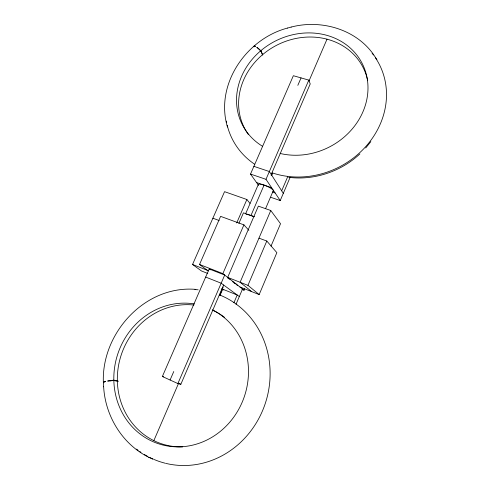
<?xml version="1.0" encoding="UTF-8"?>
<svg xmlns="http://www.w3.org/2000/svg" width="490" height="490" viewBox="0 0 490 490"><rect width="100%" height="100%" fill="white"/><g stroke="black" fill="none" stroke-linecap="round" stroke-linejoin="round"><path stroke-width="0.73" d="M287.514 28.059C246.182 38.931 214.7 84.647 227.47 127.033M239.935 286.987L259.167 294.588L276.862 252.656L266.799 241.025L258.965 238.146M271.025 246.127L280.525 223.722L270.774 210.51L258.365 206.131L227.685 277.389L247.946 285.352L259.167 294.588M236.039 304.247L242.532 289.02M270.89 197.329L280.231 200.563L290.172 177.233M241.993 289.394L244.057 290.215L244.657 288.806M247.946 285.352L266.799 241.025M270.774 210.51L240.106 282.271L251.731 291.648M233.92 302.716L237.215 295.005L222.693 289.198L219.979 295.507M281.683 190.812L287.673 176.786M265.568 208.654L273.408 190.377M244.057 290.215L222.858 273.616L243.922 224.855L220.604 216.36L199.528 264.465L207.344 270.302M177.87 383.566L224.696 275.049L209.193 268.967L162.362 376.491L177.87 383.566L180.847 384.289L223.612 285.009M280.231 200.563L265.997 179.322L308.804 80.115L293.357 75.711L250.519 174.079L258.5 185.269A8.324 1.819 23.3 0 1 266.333 185.986A8.324 1.819 23.3 0 1 273.132 191.412M153.842 440.639L178.648 383.137M250.947 215.52L264.061 185.122M308.963 81.034L327.014 39.176M271.233 174.458L310.231 83.931L308.804 80.115M219.587 295.421L223.213 286.999M271.178 175.622L272.342 172.915A82.449 73.151 -27 0 0 365.638 146.724A82.449 73.151 -27 0 0 375.536 57.936M271.717 175.334L272.624 173.233M236.707 222.95L246.88 199.51L224.555 191.664L192.539 264.478L201.519 270.995L207.803 273.475M170.085 380.013L173.766 371.524M297.828 85.346L301.05 77.904M238.887 223.367L243.45 212.832L254.384 216.752M245.576 213.897L258.291 184.51M370.82 141.671L365.712 147.962M262.53 55.033L260.833 50.684L258.512 48.528M359.893 153.915C341.028 171.5 314.347 180.608 288.677 177.319M291.14 27.079C320.264 19.398 354.35 28.616 372.663 53.306M287.465 28.071L291.207 27.06M110.128 380.877L107.635 381.042A17.273 1.948 -3.3 0 1 113.827 380.173L118.133 381.061M110.134 380.877L110.82 380.804M110.832 380.804L113.827 380.528L118.133 381.41M195.81 289.376C143.625 284.892 98.815 335.932 103.653 386.782M162.362 376.491L163.611 376.81M253.881 166.355L269.359 171.531L283.306 193.348M250.519 174.079L265.997 179.322M256.57 182.562L271.613 187.701M272.471 192.074L275.166 193.005M212.881 218.209L219.159 220.512M199.528 264.465L222.858 273.616M192.539 264.478L208.758 270.86M227.893 278.381L230.018 279.22M232.628 281.787L233.987 282.326M234.165 283.251L236.192 284.053M236.394 284.764L237.809 285.321M205.665 277.058L221.168 283.214L239.322 296.548M178.844 383.376L180.847 384.289M148.66 457.213L152.629 459.081M148.917 457.348C122.347 444.344 105.197 415.912 103.641 386.677M221.823 288.579L223.814 289.994M209.193 268.967L210.345 269.837M258.506 48.522L256.797 47.334A16.029 2.328 51.1 0 1 260.594 50.899M243.922 224.855L248.859 230.312M246.88 199.51L250.004 203.411M372.884 53.594L376.902 59.627M260.833 50.684L262.769 54.825M113.827 380.173L113.827 380.528M254.739 164.303A82.449 73.151 -27 0 1 227.207 125.287M226.588 122.518A82.449 73.151 -27 0 1 226.319 121.122M372.112 53.257A82.449 73.151 -27 0 1 373.447 54.978M219.765 295.005A88.598 81.934 -72.4 0 1 265.574 402.553A88.598 81.934 -72.4 0 1 165.822 463.375M165.155 463.209A88.598 81.934 -72.4 0 1 154.123 459.504M153.499 459.234A88.598 81.934 -72.4 0 1 149.781 457.501M147.361 456.233A88.598 81.934 -72.4 0 1 146.167 455.571M145.579 455.228A88.598 81.934 -72.4 0 1 144.403 454.536M140.955 452.319A88.598 81.934 -72.4 0 1 139.834 451.541M138.18 450.341A88.598 81.934 -72.4 0 1 136.551 449.091M194.91 289.584A88.598 81.934 -72.4 0 1 198.174 289.804M246.25 214.326A8.379 1.476 23.3 0 1 246.66 214.363M247.652 214.534A8.379 1.476 23.3 0 1 253.985 216.739M262.652 146.363A67.295 59.455 -27.2 0 1 270.67 43.653A67.295 59.455 -27.2 0 1 367.788 83.165A67.295 59.455 -27.2 0 1 280.096 153.456M254.01 46.869A16.029 2.328 51.1 0 1 254.218 46.035L254.482 45.999A16.029 2.328 51.1 0 1 255.547 46.44L255.615 46.385A16.023 2.53 49.9 0 0 253.949 46.691M367.702 80.715A66.609 58.972 -27.1 0 0 321.593 37.993A66.609 58.972 -27.1 0 0 255.682 61.336L253.649 63.688A66.609 58.972 -27.1 0 0 248.436 134.609M212.672 309.95A72.398 66.769 -71.8 0 1 222.252 429.761A72.398 66.769 -71.8 0 1 115.579 394.689A72.398 66.769 -71.8 0 1 194.365 303.935M103.623 382.8A17.273 1.948 -3.3 0 1 103.696 382.218L104.058 382.01A17.273 1.948 -3.3 0 1 105.669 381.471L105.669 381.563A17.26 1.776 -2 0 0 103.856 382.12A17.266 1.776 -2 0 0 103.623 382.733M212.268 310.041A71.614 66.138 -72.1 0 1 219.091 313.637M219.643 313.974A71.614 66.138 -72.1 0 1 224.432 317.287M182.758 446.868A71.614 66.138 -72.1 0 1 117.79 370.667L118.243 367.273A71.614 66.138 -72.1 0 1 193.875 305.031"/></g></svg>
